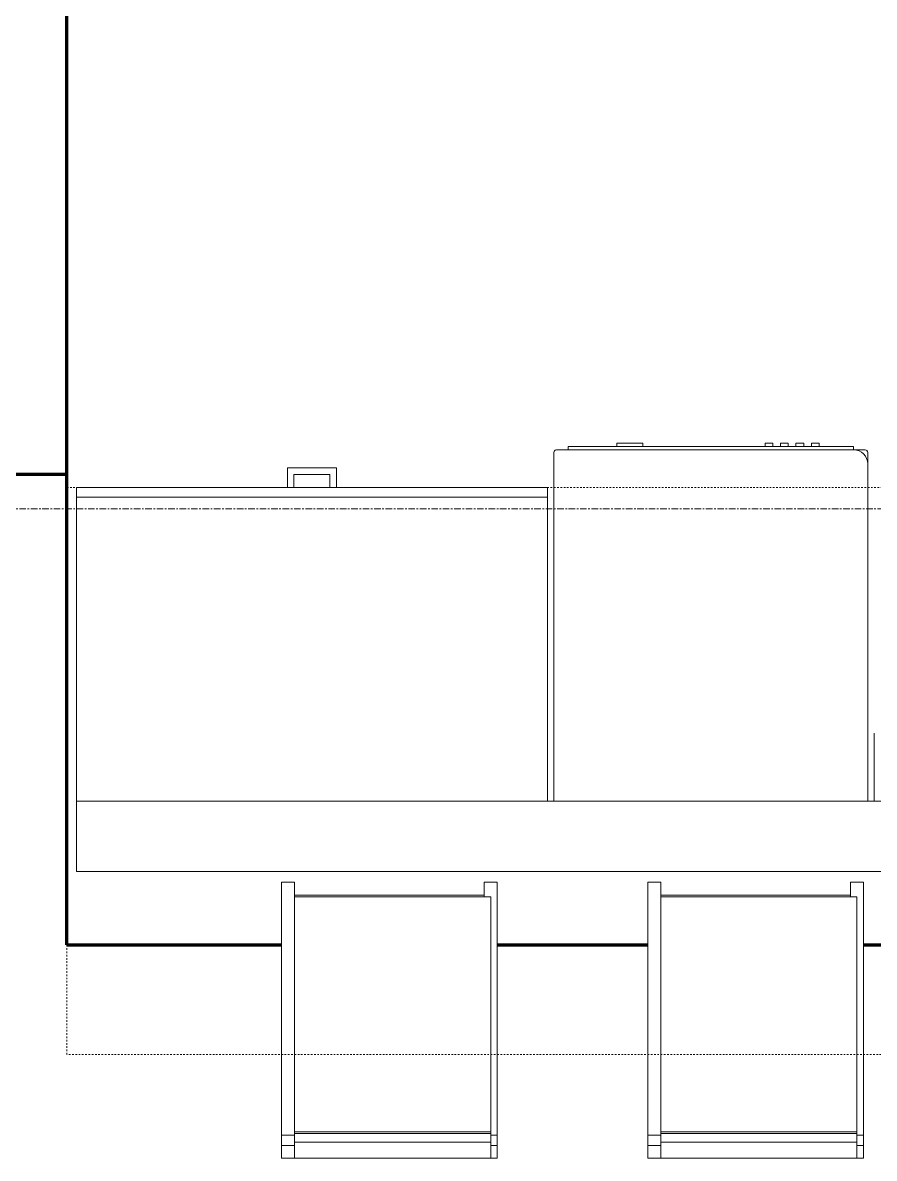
# Model space of a CAD drawing. Header units: inches. Extents: x -4217 to -1814, y 9706 to 12425.
# Drawn here: x -2253.7 to -2188.6, y 10117.5 to 10204.4 of the extents above; entities that cross this region are included whole.
import ezdxf

# ---------------------------------------------------------------- set-up
doc = ezdxf.new("R2010")
doc.units = ezdxf.units.IN
doc.header["$MEASUREMENT"] = 0
doc.linetypes.add('Dash', pattern=[0.25, 0.125, -0.125])
doc.linetypes.add('Grid Line 1_2_', pattern=[0.875, 0.5, -0.125, 0.125, -0.125])
for name, color, linetype, lineweight in [('A-AREA-1', 130, 'Continuous', 70), ('A-WALL-4', 10, 'Continuous', 13), ('I-FURN-1', 7, 'Continuous', 9), ('Q-CASE-3', 7, 'Continuous', 9), ('Q-CASE-HDLN-1', 7, 'Dash', 9), ('Q-SPCQ-1', 7, 'Continuous', 9), ('S-GRID-1', 1, 'Grid Line 1_2_', 9)]:
    doc.layers.add(name, color=color, linetype=linetype, lineweight=lineweight)

msp = doc.modelspace()

# ---------------------------------------------------------------- linework, layer by layer
at = {"layer": 'A-AREA-1'}
for p, q in [((-2250.33423, 10133.82388), (-2250.33423, 10240.82388)), ((-2250.33423, 10169.82388), (-2292.32374, 10169.82388)), ((-2250.33423, 10133.82388), (-2233.91121, 10133.82388)), ((-2217.41121, 10133.82388), (-2205.91121, 10133.82388)), ((-2189.41121, 10133.82388), (-2174.68877, 10133.82388))]:
    msp.add_line(p, q, dxfattribs=at)
at = {"layer": 'A-WALL-4'}
for p, q in [((-2249.58423, 10144.82388), (-2113.58423, 10144.82388)), ((-2249.58423, 10144.82388), (-2249.58423, 10139.44888)), ((-2113.58423, 10139.44888), (-2249.58423, 10139.44888))]:
    msp.add_line(p, q, dxfattribs=at)
at = {"layer": 'I-FURN-1'}
for p, q in [((-2233.91121, 10136.72205), (-2233.91121, 10138.6408)), ((-2232.91121, 10138.6408), (-2233.91121, 10138.6408)), ((-2232.91121, 10138.6408), (-2232.91121, 10137.6433)), ((-2218.41121, 10137.6433), (-2218.41121, 10138.6408)), ((-2217.41121, 10138.6408), (-2218.41121, 10138.6408)), ((-2217.41121, 10138.6408), (-2217.41121, 10136.72205)), ((-2205.91121, 10136.72205), (-2205.91121, 10138.6408)), ((-2204.91121, 10138.6408), (-2205.91121, 10138.6408)), ((-2204.91121, 10138.6408), (-2204.91121, 10137.6433)), ((-2190.41121, 10137.6433), (-2190.41121, 10138.6408)), ((-2189.41121, 10138.6408), (-2190.41121, 10138.6408)), ((-2189.41121, 10138.6408), (-2189.41121, 10136.72205)), ((-2232.91121, 10137.6433), (-2218.41121, 10137.6433)), ((-2232.91121, 10137.6433), (-2232.91121, 10137.5646)), ((-2232.91121, 10137.5646), (-2232.91121, 10137.49425)), ((-2217.91121, 10137.50687), (-2232.91121, 10137.50687)), ((-2232.91121, 10137.39429), (-2232.91121, 10137.49425)), ((-2232.91121, 10135.14162), (-2232.91121, 10137.39429)), ((-2218.41121, 10137.5646), (-2218.41121, 10137.6433)), ((-2218.41121, 10137.49092), (-2218.41121, 10137.5646)), ((-2217.91121, 10137.49425), (-2217.91121, 10137.39429)), ((-2217.91121, 10137.39429), (-2217.91121, 10135.14162)), ((-2204.91121, 10137.6433), (-2190.41121, 10137.6433)), ((-2204.91121, 10137.6433), (-2204.91121, 10137.5646)), ((-2204.91121, 10137.5646), (-2204.91121, 10137.49425)), ((-2189.91121, 10137.50687), (-2204.91121, 10137.50687)), ((-2204.91121, 10137.39429), (-2204.91121, 10137.49425)), ((-2204.91121, 10135.14162), (-2204.91121, 10137.39429)), ((-2190.41121, 10137.5646), (-2190.41121, 10137.6433)), ((-2190.41121, 10137.49092), (-2190.41121, 10137.5646)), ((-2189.91121, 10137.49425), (-2189.91121, 10137.39429)), ((-2189.91121, 10137.39429), (-2189.91121, 10135.14162)), ((-2233.91121, 10135.22581), (-2233.91121, 10136.72205)), ((-2217.41121, 10136.72205), (-2217.41121, 10135.22581)), ((-2205.91121, 10135.22581), (-2205.91121, 10136.72205)), ((-2189.41121, 10136.72205), (-2189.41121, 10135.22581)), ((-2233.91121, 10119.28809), (-2233.91121, 10135.22581)), ((-2232.91121, 10119.54232), (-2232.91121, 10135.14162)), ((-2217.91121, 10135.14162), (-2217.91121, 10119.54232)), ((-2217.41121, 10135.22581), (-2217.41121, 10119.28809)), ((-2205.91121, 10119.28809), (-2205.91121, 10135.22581)), ((-2204.91121, 10119.54232), (-2204.91121, 10135.14162)), ((-2189.91121, 10135.14162), (-2189.91121, 10119.54232)), ((-2189.41121, 10135.22581), (-2189.41121, 10119.28809)), ((-2232.91121, 10119.41378), (-2232.91121, 10119.54232)), ((-2217.91121, 10119.54232), (-2232.91121, 10119.54232)), ((-2217.91121, 10119.54232), (-2217.91121, 10119.41378)), ((-2204.91121, 10119.41378), (-2204.91121, 10119.54232)), ((-2189.91121, 10119.54232), (-2204.91121, 10119.54232)), ((-2189.91121, 10119.54232), (-2189.91121, 10119.41378)), ((-2232.91121, 10119.28809), (-2233.91121, 10119.28809)), ((-2233.91121, 10119.28809), (-2233.91121, 10118.4927)), ((-2232.91121, 10118.74894), (-2232.91121, 10119.41378)), ((-2217.91121, 10119.41378), (-2232.91121, 10119.41378)), ((-2232.91121, 10117.50789), (-2232.91121, 10118.74894)), ((-2232.91121, 10118.74894), (-2217.91121, 10118.74894)), ((-2217.91121, 10119.41378), (-2217.91121, 10118.74894)), ((-2217.41121, 10119.28809), (-2217.91121, 10119.28809)), ((-2217.91121, 10118.74894), (-2217.91121, 10117.50789)), ((-2217.41121, 10118.4927), (-2217.41121, 10119.28809)), ((-2204.91121, 10119.28809), (-2205.91121, 10119.28809)), ((-2205.91121, 10119.28809), (-2205.91121, 10118.4927)), ((-2204.91121, 10118.74894), (-2204.91121, 10119.41378)), ((-2189.91121, 10119.41378), (-2204.91121, 10119.41378)), ((-2204.91121, 10117.50789), (-2204.91121, 10118.74894)), ((-2204.91121, 10118.74894), (-2189.91121, 10118.74894)), ((-2189.91121, 10119.41378), (-2189.91121, 10118.74894)), ((-2189.41121, 10119.28809), (-2189.91121, 10119.28809)), ((-2189.91121, 10118.74894), (-2189.91121, 10117.50789)), ((-2189.41121, 10118.4927), (-2189.41121, 10119.28809)), ((-2232.91121, 10118.4927), (-2233.91121, 10118.4927)), ((-2233.91121, 10118.4927), (-2233.91121, 10117.50789)), ((-2217.41121, 10118.4927), (-2217.91121, 10118.4927)), ((-2217.41121, 10117.50789), (-2217.41121, 10118.4927)), ((-2204.91121, 10118.4927), (-2205.91121, 10118.4927)), ((-2205.91121, 10118.4927), (-2205.91121, 10117.50789)), ((-2189.41121, 10118.4927), (-2189.91121, 10118.4927)), ((-2189.41121, 10117.50789), (-2189.41121, 10118.4927)), ((-2233.91121, 10117.50789), (-2232.91121, 10117.50789)), ((-2232.91121, 10117.50789), (-2217.91121, 10117.50789)), ((-2217.91121, 10117.50789), (-2217.41121, 10117.50789)), ((-2205.91121, 10117.50789), (-2204.91121, 10117.50789)), ((-2204.91121, 10117.50789), (-2189.91121, 10117.50789)), ((-2189.91121, 10117.50789), (-2189.41121, 10117.50789))]:
    msp.add_line(p, q, dxfattribs=at)
at = {"layer": 'Q-CASE-3'}
for p, q in [((-2229.70923, 10170.32388), (-2233.45923, 10170.32388)), ((-2233.45923, 10170.32388), (-2233.45923, 10168.82388)), ((-2232.95985, 10169.82451), (-2230.2086, 10169.82451)), ((-2232.95985, 10168.82388), (-2232.95985, 10169.82451)), ((-2230.2086, 10169.82451), (-2230.2086, 10168.82388)), ((-2229.70923, 10168.82388), (-2229.70923, 10170.32388)), ((-2249.58423, 10168.82388), (-2249.58423, 10168.07388)), ((-2213.58423, 10168.82388), (-2249.58423, 10168.82388)), ((-2249.58423, 10144.82388), (-2249.58423, 10168.07388)), ((-2249.58423, 10168.07388), (-2213.58423, 10168.07388)), ((-2233.45923, 10168.82388), (-2232.95985, 10168.82388)), ((-2229.70923, 10168.82388), (-2230.2086, 10168.82388)), ((-2213.58423, 10168.07388), (-2213.58423, 10168.82388)), ((-2213.58423, 10168.07388), (-2213.58423, 10144.82388)), ((-2188.58423, 10144.82388), (-2188.58423, 10150.02794)), ((-2188.58423, 10150.02794), (-2188.58423, 10144.82388)), ((-2213.58423, 10144.82388), (-2249.58423, 10144.82388))]:
    msp.add_line(p, q, dxfattribs=at)
at = {"layer": 'Q-CASE-HDLN-1'}
for p, q in [((-2250.33423, 10168.82388), (-2112.79874, 10168.82388)), ((-2250.33423, 10125.44888), (-2250.33423, 10168.82388)), ((-2112.79874, 10125.44888), (-2250.33423, 10125.44888))]:
    msp.add_line(p, q, dxfattribs=at)
at = {"layer": 'Q-SPCQ-1'}
for p, q in [((-2190.15608, 10171.69888), (-2212.88737, 10171.69888)), ((-2211.99128, 10171.94888), (-2190.17716, 10171.94888)), ((-2211.99128, 10171.94888), (-2211.99128, 10171.69888)), ((-2208.26018, 10172.19888), (-2208.26018, 10171.94888)), ((-2208.26018, 10172.19888), (-2207.27593, 10172.19888)), ((-2207.27593, 10172.19888), (-2206.29168, 10172.19888)), ((-2206.29168, 10171.94888), (-2206.29168, 10172.19888)), ((-2196.93419, 10172.19888), (-2196.34364, 10172.19888)), ((-2196.93419, 10172.19888), (-2196.93419, 10171.94888)), ((-2196.34364, 10171.94888), (-2196.34364, 10172.19888)), ((-2195.75309, 10172.19888), (-2195.16254, 10172.19888)), ((-2195.75309, 10172.19888), (-2195.75309, 10171.94888)), ((-2195.16254, 10171.94888), (-2195.16254, 10172.19888)), ((-2194.57199, 10172.19888), (-2193.98143, 10172.19888)), ((-2194.57199, 10172.19888), (-2194.57199, 10171.94888)), ((-2193.98143, 10171.94888), (-2193.98143, 10172.19888)), ((-2193.39088, 10172.19888), (-2192.80033, 10172.19888)), ((-2193.39088, 10172.19888), (-2193.39088, 10171.94888)), ((-2192.80033, 10171.94888), (-2192.80033, 10172.19888)), ((-2190.17716, 10171.94888), (-2190.17716, 10171.6987)), ((-2189.28108, 10171.69888), (-2190.15608, 10171.69888)), ((-2213.08423, 10171.50203), (-2213.08423, 10144.82388)), ((-2189.08423, 10170.62703), (-2189.08423, 10171.50203)), ((-2189.08423, 10144.82388), (-2189.08423, 10170.62703))]:
    msp.add_line(p, q, dxfattribs=at)
for centre, radius, start, end in [((-2212.88737, 10171.50203), 0.19685, 90, 180), ((-2212.88737, 10171.50203), 0.19685, 105, 180), ((-2190.15608, 10170.62703), 1.07185, 0, 90), ((-2189.28108, 10171.50203), 0.19685, 0, 90)]:
    msp.add_arc(centre, radius, start, end, dxfattribs=at)
at = {"layer": 'S-GRID-1'}
msp.add_line((-1814.20638, 10167.1894), (-4168.71446, 10167.1894), dxfattribs=at)

doc.saveas('drawing.dxf')
